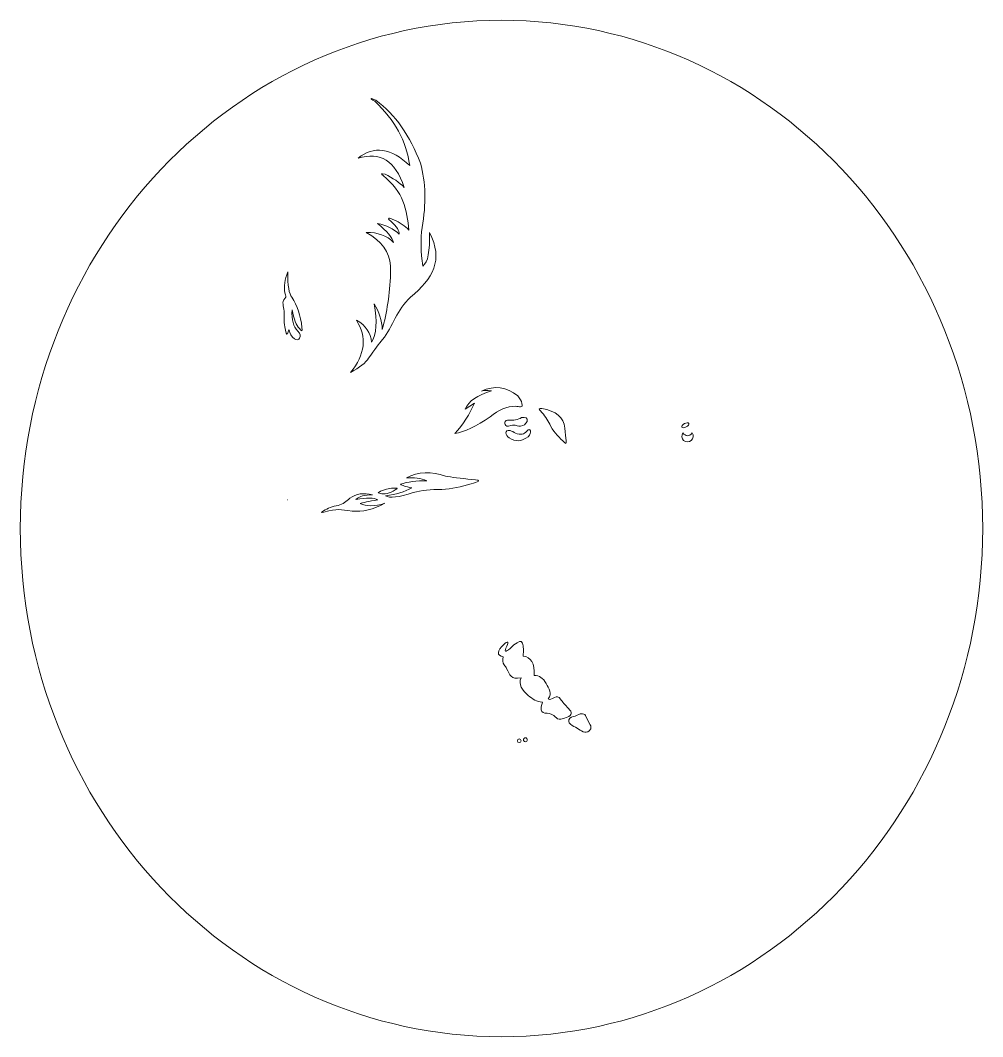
# Model space of a CAD drawing. Header units: centimetres. Extents: x -13.3 to 9, y -16.6 to 7.
import ezdxf

# ---------------------------------------------------------------- set-up
doc = ezdxf.new("R2010")
doc.units = ezdxf.units.CM
doc.header["$MEASUREMENT"] = 0
doc.layers.add('Plan 1', color=7, linetype='Continuous')

msp = doc.modelspace()

# ---------------------------------------------------------------- linework, layer by layer
at = {"layer": 'Plan 1', "color": 250, "lineweight": 18}
for points, knots in [([(-2.17694, 6.9981), (3.98921, 6.9981), (8.98786, 1.72019), (8.98786, -4.79043), (8.98786, -11.30105), (3.98921, -16.57896), (-2.17694, -16.57896), (-8.3431, -16.57896), (-13.34174, -11.30105), (-13.34174, -4.79043), (-13.34174, 1.72019), (-8.3431, 6.9981), (-2.17694, 6.9981)], [0, 0, 0, 0, 0.25, 0.25, 0.25, 0.5, 0.5, 0.5, 0.75, 0.75, 0.75, 1, 1, 1, 1]), ([(-3.85128, 2.0782), (-3.50803, 1.43038), (-3.77585, 1.01398), (-4.28482, 0.57422), (-4.61058, 0.2927), (-4.68919, -0.1041), (-4.94081, -0.40728), (-5.01335, -0.49469), (-5.11997, -0.63875), (-5.26067, -0.83947), (-5.32788, -0.94337), (-5.46822, -1.05447), (-5.68171, -1.17277), (-5.34232, -0.74676), (-5.28841, -0.35562), (-5.54333, 0.04354), (-5.3237, -0.08062), (-5.20674, -0.25214), (-5.19248, -0.47102), (-5.07909, -0.28272), (-5.05829, 0.01421), (-5.13012, 0.41977), (-5.01662, 0.23534), (-4.95424, 0.03782), (-4.943, -0.17278), (-4.83474, 0.21321), (-4.77108, 0.64399), (-4.75203, 1.11956), (-4.74388, 1.18123), (-4.75211, 1.24194), (-4.75527, 1.29971), (-4.77274, 1.61895), (-4.95231, 1.87794), (-5.31536, 2.07859), (-5.04986, 2.08278), (-4.8387, 2.00547), (-4.68188, 1.84663), (-4.70535, 1.95831), (-4.82945, 2.10515), (-5.05417, 2.28715), (-4.85174, 2.245), (-4.68346, 2.1628), (-4.54934, 2.04055), (-4.54299, 2.10963), (-4.60816, 2.20822), (-4.74483, 2.33629), (-4.87417, 2.45745), (-4.73128, 2.39631), (-4.6726, 2.37015), (-4.53404, 2.30834), (-4.4176, 2.22899), (-4.32331, 2.13206), (-4.34616, 2.34197), (-4.38282, 2.60517), (-4.46326, 2.80275), (-4.54664, 3.00747), (-4.69882, 3.20495), (-4.9198, 3.39518), (-4.98904, 3.4385), (-4.97507, 3.44956), (-4.87791, 3.42834), (-4.69854, 3.34108), (-4.5498, 3.23896), (-4.43168, 3.12198), (-4.65486, 3.75835), (-4.98199, 3.94839), (-5.50468, 3.80321), (-5.13738, 4.09393), (-4.73782, 4.03549), (-4.30603, 3.62788), (-4.38984, 4.21364), (-4.64909, 4.6782), (-5.11886, 5.11902), (-5.24248, 5.19694), (-5.23274, 5.20539), (-5.08962, 5.14436), (-4.6419, 4.80799), (-4.29829, 4.32097), (-4.05878, 3.6833), (-3.93446, 3.23765), (-3.92095, 2.7397), (-4.01892, 2.19124), (-4.05492, 1.92072), (-4.04971, 1.62315), (-4.00332, 1.29853), (-3.88299, 1.38449), (-3.8323, 1.64438), (-3.85128, 2.0782)], [0, 0, 0, 0, 0.03448276, 0.03448276, 0.03448276, 0.06896552, 0.06896552, 0.06896552, 0.10344828, 0.10344828, 0.10344828, 0.13793103, 0.13793103, 0.13793103, 0.17241379, 0.17241379, 0.17241379, 0.20689655, 0.20689655, 0.20689655, 0.24137931, 0.24137931, 0.24137931, 0.27586207, 0.27586207, 0.27586207, 0.31034483, 0.31034483, 0.31034483, 0.34482759, 0.34482759, 0.34482759, 0.37931034, 0.37931034, 0.37931034, 0.4137931, 0.4137931, 0.4137931, 0.44827586, 0.44827586, 0.44827586, 0.48275862, 0.48275862, 0.48275862, 0.51724138, 0.51724138, 0.51724138, 0.55172414, 0.55172414, 0.55172414, 0.5862069, 0.5862069, 0.5862069, 0.62068966, 0.62068966, 0.62068966, 0.65517241, 0.65517241, 0.65517241, 0.68965517, 0.68965517, 0.68965517, 0.72413793, 0.72413793, 0.72413793, 0.75862069, 0.75862069, 0.75862069, 0.79310345, 0.79310345, 0.79310345, 0.82758621, 0.82758621, 0.82758621, 0.86206897, 0.86206897, 0.86206897, 0.89655172, 0.89655172, 0.89655172, 0.93103448, 0.93103448, 0.93103448, 0.96551724, 0.96551724, 0.96551724, 1, 1, 1, 1]), ([(-7.03834, 0.57511), (-6.91477, 0.37739), (-6.83745, 0.14413), (-6.80639, -0.12467), (-6.78915, -0.22133), (-6.80929, -0.22882), (-6.8668, -0.14713), (-6.93905, -0.08071), (-6.99556, 0.06255), (-7.03634, 0.28264), (-7.04866, 0.05427), (-7.00447, -0.11011), (-6.90379, -0.21052), (-6.77952, -0.33054), (-6.88715, -0.46381), (-6.98336, -0.39021), (-7.047, -0.34151), (-7.09152, -0.26224), (-7.1026, -0.18326), (-7.11219, -0.19771), (-7.11982, -0.21284), (-7.12549, -0.22864), (-7.15562, -0.3127), (-7.16222, -0.30873), (-7.19141, -0.19145), (-7.21412, -0.1002), (-7.22472, 0.0477), (-7.22319, 0.25223), (-7.22228, 0.37551), (-7.28881, 0.45675), (-7.20592, 0.54464), (-7.16014, 0.59317), (-7.19077, 0.60249), (-7.20327, 0.67695), (-7.22842, 0.82677), (-7.20464, 0.9884), (-7.13191, 1.16183), (-7.14095, 0.84412), (-7.10976, 0.64854), (-7.03834, 0.57511)], [0, 0, 0, 0, 0.07692308, 0.07692308, 0.07692308, 0.15384615, 0.15384615, 0.15384615, 0.23076923, 0.23076923, 0.23076923, 0.30769231, 0.30769231, 0.30769231, 0.38461538, 0.38461538, 0.38461538, 0.46153846, 0.46153846, 0.46153846, 0.53846154, 0.53846154, 0.53846154, 0.61538462, 0.61538462, 0.61538462, 0.69230769, 0.69230769, 0.69230769, 0.76923077, 0.76923077, 0.76923077, 0.84615385, 0.84615385, 0.84615385, 0.92307692, 0.92307692, 0.92307692, 1, 1, 1, 1]), ([(-1.80145, -1.71667), (-1.74882, -1.77508), (-1.7157, -1.83225), (-1.70207, -1.88819), (-1.66383, -2.00862), (-1.77307, -1.95531), (-1.84925, -1.95483), (-2.04912, -1.95358), (-2.24563, -2.03488), (-2.44276, -2.20202), (-2.75914, -2.41863), (-3.03265, -2.5479), (-3.26329, -2.58984), (-3.06715, -2.37374), (-2.91382, -2.13853), (-2.80329, -1.88423), (-2.80329, -1.88423), (-3.02161, -2.02457), (-3.02161, -2.02457), (-2.9392, -1.83409), (-2.73583, -1.69246), (-2.41152, -1.59969), (-2.51369, -1.58101), (-2.59036, -1.58297), (-2.64155, -1.60556), (-2.34006, -1.46222), (-2.06003, -1.49927), (-1.80145, -1.71667)], [0, 0, 0, 0, 0.11111111, 0.11111111, 0.11111111, 0.22222222, 0.22222222, 0.22222222, 0.33333333, 0.33333333, 0.33333333, 0.44444444, 0.44444444, 0.44444444, 0.55555556, 0.55555556, 0.55555556, 0.66666667, 0.66666667, 0.66666667, 0.77777778, 0.77777778, 0.77777778, 0.88888889, 0.88888889, 0.88888889, 1, 1, 1, 1]), ([(-1.24031, -2.00473), (-0.91164, -2.06322), (-0.73361, -2.21527), (-0.70624, -2.46084), (-0.69432, -2.58743), (-0.68566, -2.68273), (-0.68022, -2.74672), (-0.67041, -2.86254), (-0.68315, -2.82371), (-0.7512, -2.76021), (-0.87263, -2.64698), (-0.98943, -2.52314), (-1.05839, -2.37226), (-1.10545, -2.26921), (-1.17715, -2.16554), (-1.27345, -2.06125), (-1.31962, -2.02541), (-1.30857, -2.00657), (-1.24031, -2.00473)], [0, 0, 0, 0, 0.16666667, 0.16666667, 0.16666667, 0.33333333, 0.33333333, 0.33333333, 0.5, 0.5, 0.5, 0.66666667, 0.66666667, 0.66666667, 0.83333333, 0.83333333, 0.83333333, 1, 1, 1, 1]), ([(-1.7149, -2.21815), (-1.60936, -2.19729), (-1.56583, -2.22717), (-1.58431, -2.30781), (-1.61254, -2.3722), (-1.66289, -2.40723), (-1.73531, -2.41287), (-1.86252, -2.42278), (-1.85498, -2.36044), (-2.01606, -2.41307), (-2.12142, -2.43289), (-2.1328, -2.288), (-2.04139, -2.27662), (-1.89492, -2.28778), (-1.78609, -2.26828), (-1.7149, -2.21815)], [0, 0, 0, 0, 0.2, 0.2, 0.2, 0.4, 0.4, 0.4, 0.6, 0.6, 0.6, 0.8, 0.8, 0.8, 1, 1, 1, 1]), ([(2.06954, -2.35788), (2.11375, -2.33438), (2.15858, -2.33228), (2.1697, -2.35319), (2.18082, -2.3741), (2.154, -2.4101), (2.1098, -2.43359), (2.0656, -2.45708), (2.02076, -2.45919), (2.00965, -2.43827), (1.99853, -2.41736), (2.02535, -2.38137), (2.06954, -2.35788)], [0, 0, 0, 0, 0.25, 0.25, 0.25, 0.5, 0.5, 0.5, 0.75, 0.75, 0.75, 1, 1, 1, 1]), ([(-1.5919, -2.53196), (-1.50001, -2.41606), (-1.47013, -2.57915), (-1.55876, -2.66061), (-1.71043, -2.77525), (-1.85673, -2.78462), (-1.99763, -2.68873), (-2.08707, -2.62788), (-2.12239, -2.49158), (-1.97702, -2.51923), (-1.93528, -2.52716), (-1.89446, -2.55831), (-1.85219, -2.57569), (-1.73477, -2.624), (-1.648, -2.60943), (-1.5919, -2.53196)], [0, 0, 0, 0, 0.2, 0.2, 0.2, 0.4, 0.4, 0.4, 0.6, 0.6, 0.6, 0.8, 0.8, 0.8, 1, 1, 1, 1]), ([(2.25087, -2.57365), (2.28902, -2.62983), (2.27896, -2.7057), (2.22748, -2.75), (2.17601, -2.79429), (2.09949, -2.79293), (2.04963, -2.74682), (1.99977, -2.70071), (1.99242, -2.62454), (2.03256, -2.56975), (2.09814, -2.65952), (2.17091, -2.66082), (2.25087, -2.57365)], [0, 0, 0, 0, 0.25, 0.25, 0.25, 0.5, 0.5, 0.5, 0.75, 0.75, 0.75, 1, 1, 1, 1]), ([(-3.47269, -3.57392), (-3.33748, -3.6023), (-3.13435, -3.62808), (-2.86332, -3.65125), (-2.58378, -3.67511), (-2.74543, -3.71538), (-2.87846, -3.75523), (-3.11117, -3.82495), (-3.33755, -3.86884), (-3.55759, -3.88689), (-3.81425, -3.88052), (-4.03615, -3.90422), (-4.22328, -3.95798), (-4.56427, -4.06642), (-4.77868, -4.09111), (-4.86651, -4.03204), (-4.62546, -3.99996), (-4.42275, -3.93888), (-4.25837, -3.84882), (-4.40133, -3.82015), (-4.48835, -3.79219), (-4.51942, -3.76494), (-4.35123, -3.70517), (-4.14883, -3.67917), (-3.91225, -3.68697), (-4.04992, -3.62421), (-4.20715, -3.60049), (-4.38395, -3.61583), (-4.11049, -3.47396), (-3.80674, -3.45999), (-3.47269, -3.57392)], [0, 0, 0, 0, 0.1, 0.1, 0.1, 0.2, 0.2, 0.2, 0.3, 0.3, 0.3, 0.4, 0.4, 0.4, 0.5, 0.5, 0.5, 0.6, 0.6, 0.6, 0.7, 0.7, 0.7, 0.8, 0.8, 0.8, 0.9, 0.9, 0.9, 1, 1, 1, 1]), ([(-5.96646, -4.25634), (-5.85775, -4.21925), (-5.76887, -4.16338), (-5.69981, -4.08873), (-5.54952, -3.98296), (-5.37421, -3.95697), (-5.1739, -4.01077), (-5.34778, -4.00835), (-5.47448, -4.04279), (-5.55399, -4.11407), (-5.30318, -4.07171), (-5.1349, -4.07561), (-5.04915, -4.12577), (-5.26351, -4.16078), (-5.3993, -4.18937), (-5.45651, -4.21155), (-5.31496, -4.28172), (-5.1233, -4.27977), (-4.8815, -4.20569), (-5.15125, -4.35019), (-5.40475, -4.41031), (-5.64199, -4.38606), (-5.93777, -4.3559), (-5.9663, -4.32018), (-6.29788, -4.41253), (-6.3659, -4.43196), (-6.36908, -4.42244), (-6.3074, -4.38395), (-6.2124, -4.3168), (-6.09875, -4.27425), (-5.96646, -4.25634)], [0, 0, 0, 0, 0.1, 0.1, 0.1, 0.2, 0.2, 0.2, 0.3, 0.3, 0.3, 0.4, 0.4, 0.4, 0.5, 0.5, 0.5, 0.6, 0.6, 0.6, 0.7, 0.7, 0.7, 0.8, 0.8, 0.8, 0.9, 0.9, 0.9, 1, 1, 1, 1]), ([(-4.98158, -3.92814), (-4.8581, -3.87227), (-4.74829, -3.84678), (-4.65214, -3.85165), (-4.5735, -3.85563), (-4.58112, -3.85754), (-4.64146, -3.89367), (-4.77566, -3.97408), (-4.89256, -4.00261), (-4.99212, -3.97926), (-5.07507, -3.95983), (-5.03831, -3.95382), (-4.98158, -3.92814)], [0, 0, 0, 0, 0.25, 0.25, 0.25, 0.5, 0.5, 0.5, 0.75, 0.75, 0.75, 1, 1, 1, 1]), ([(-7.15059, -4.12251), (-7.15019, -4.12223), (-7.14979, -4.12196), (-7.14939, -4.12168), (-7.14383, -4.12145), (-7.14423, -4.12172), (-7.15059, -4.12251)], [0, 0, 0, 0, 0.5, 0.5, 0.5, 1, 1, 1, 1]), ([(-0.80644, -8.74768), (-0.7665, -8.80725), (-0.70478, -8.88132), (-0.62126, -8.96988), (-0.52425, -9.05647), (-0.5353, -9.12209), (-0.65441, -9.16676), (-0.90819, -9.27978), (-0.87117, -9.17353), (-1.00841, -9.10485), (-1.15499, -9.0315), (-1.3249, -9.15729), (-1.22939, -8.81981), (-1.35745, -8.81451), (-1.46237, -8.74135), (-1.55611, -8.66393), (-1.6982, -8.54658), (-1.79184, -8.39408), (-1.72132, -8.2532), (-1.96449, -8.29572), (-1.98293, -8.1925), (-2.06033, -8.0348), (-2.07286, -8.00928), (-2.09045, -7.98136), (-2.11311, -7.95108), (-2.1516, -7.90569), (-2.15874, -7.84462), (-2.13454, -7.76787), (-2.29069, -7.73195), (-2.28744, -7.6358), (-2.12477, -7.4794), (-2.02683, -7.39789), (-2.00393, -7.41096), (-2.05608, -7.51863), (-2.12064, -7.65376), (-2.09266, -7.67037), (-1.97612, -7.57228), (-1.71817, -7.3273), (-1.64389, -7.33999), (-1.67207, -7.74962), (-1.49212, -7.76936), (-1.40695, -7.91946), (-1.41659, -8.19991), (-1.30216, -8.19096), (-1.21288, -8.2649), (-1.14097, -8.38664), (-1.07225, -8.50297), (-1.00065, -8.62091), (-1.09106, -8.74374), (-1.05956, -8.76498), (-1.01214, -8.75329), (-0.94877, -8.70866), (-0.89735, -8.67877), (-0.84991, -8.69178), (-0.80644, -8.74768)], [0, 0, 0, 0, 0.05555556, 0.05555556, 0.05555556, 0.11111111, 0.11111111, 0.11111111, 0.16666667, 0.16666667, 0.16666667, 0.22222222, 0.22222222, 0.22222222, 0.27777778, 0.27777778, 0.27777778, 0.33333333, 0.33333333, 0.33333333, 0.38888889, 0.38888889, 0.38888889, 0.44444444, 0.44444444, 0.44444444, 0.5, 0.5, 0.5, 0.55555556, 0.55555556, 0.55555556, 0.61111111, 0.61111111, 0.61111111, 0.66666667, 0.66666667, 0.66666667, 0.72222222, 0.72222222, 0.72222222, 0.77777778, 0.77777778, 0.77777778, 0.83333333, 0.83333333, 0.83333333, 0.88888889, 0.88888889, 0.88888889, 0.94444444, 0.94444444, 0.94444444, 1, 1, 1, 1]), ([(-0.61409, -9.23234), (-0.59016, -9.15459), (-0.53099, -9.16306), (-0.46427, -9.14099), (-0.39054, -9.11661), (-0.38156, -9.08007), (-0.29651, -9.09029), (-0.25555, -9.09521), (-0.23056, -9.11441), (-0.22156, -9.14788), (-0.22156, -9.14788), (-0.11631, -9.34765), (-0.11631, -9.34765), (-0.09893, -9.37816), (-0.09567, -9.4085), (-0.10656, -9.43867), (-0.19201, -9.57709), (-0.2948, -9.50354), (-0.38931, -9.44219), (-0.43083, -9.41524), (-0.47952, -9.38819), (-0.53538, -9.36105), (-0.60235, -9.32213), (-0.62855, -9.27929), (-0.61409, -9.23234)], [0, 0, 0, 0, 0.125, 0.125, 0.125, 0.25, 0.25, 0.25, 0.375, 0.375, 0.375, 0.5, 0.5, 0.5, 0.625, 0.625, 0.625, 0.75, 0.75, 0.75, 0.875, 0.875, 0.875, 1, 1, 1, 1]), ([(-1.57938, -9.69192), (-1.57938, -9.71776), (-1.59902, -9.7387), (-1.62324, -9.7387), (-1.64746, -9.7387), (-1.6671, -9.71776), (-1.6671, -9.69192), (-1.6671, -9.66608), (-1.64746, -9.64513), (-1.62324, -9.64513), (-1.59902, -9.64513), (-1.57938, -9.66608), (-1.57938, -9.69192)], [0, 0, 0, 0, 0.25, 0.25, 0.25, 0.5, 0.5, 0.5, 0.75, 0.75, 0.75, 1, 1, 1, 1]), ([(-1.76553, -9.67242), (-1.74131, -9.67242), (-1.72168, -9.69118), (-1.72168, -9.71433), (-1.72168, -9.73747), (-1.74131, -9.75623), (-1.76553, -9.75623), (-1.78975, -9.75623), (-1.80939, -9.73747), (-1.80939, -9.71433), (-1.80939, -9.69118), (-1.78975, -9.67242), (-1.76553, -9.67242)], [0, 0, 0, 0, 0.25, 0.25, 0.25, 0.5, 0.5, 0.5, 0.75, 0.75, 0.75, 1, 1, 1, 1])]:
    msp.add_open_spline(points, degree=3, knots=knots, dxfattribs=at)

doc.saveas('drawing.dxf')
